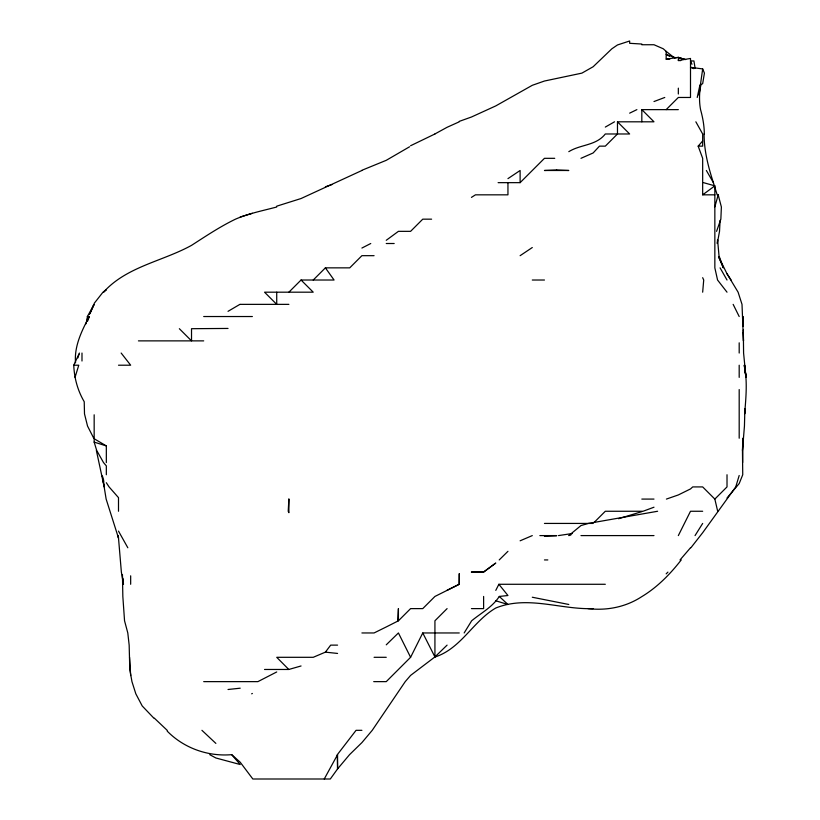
<?xml version="1.0" encoding="UTF-8"?>
<svg xmlns="http://www.w3.org/2000/svg" width="820" height="820" viewBox="0 0 820 820"><rect width="100%" height="100%" fill="white"/><g stroke="black" fill="none" stroke-linecap="round" stroke-linejoin="round"><path stroke-width="1.23" d="M744.878 409.026L744.447 426.062L742.459 450.405L742.746 474.739L739.189 483.564L727.012 498.006M447.095 590.267L459.159 584.281L459.272 573.611L459.272 584.281L434.928 596.447L422.761 608.614L410.594 608.614L398.417 620.791L386.251 626.951L374.074 632.958L361.907 632.958M87.289 321.399L87.361 316.53L94.167 304.363L90.159 313.209M693.822 68.665L690.501 67.312L702.668 68.921C700.926 82.369 697.943 95.899 700.567 109.634C702.771 117.619 704.267 125.675 704.318 133.978M744.765 409.026L744.642 413.895C745.944 397.71 747.625 381.259 744.232 365.207L745.974 377.384L743.586 353.041L743.32 329.917M742.459 450.405L742.869 438.228L742.643 462.572M717.602 239.86L718.996 255.676L723.291 267.853L718.556 256.783M87.689 318.97L87.812 316.53L86.008 323.828M720.093 220.385L719.519 231.342L717.295 243.509L717.51 239.86M397.741 620.791L398.417 608.614L398.417 620.791M702.668 292.186L703.714 280.02L702.668 277.683M698.947 95.038L700.823 85.3L699.87 85.3L697.226 97.467M714.845 206.896L718.187 194.832L717.182 194.832L713.39 182.655L706.368 170.488M739.189 475.477L735.745 486.916L702.668 532.723L690.891 547.77M77.9 357.909L79.017 354.26M75.02 377.384L78.771 365.207L73.759 365.207C74.251 378.051 77.705 390.627 84.224 401.718L84.501 413.895L87.535 426.062L93.746 438.228M716.567 231.342L720.852 219.165L721.385 206.999L718.187 194.832M87.678 320.958L89.318 316.53L87.361 316.53M89.493 314.316L93.798 304.363M73.759 365.207L79.396 353.041M373.715 681.635L386.251 681.635L410.594 657.302L422.761 632.958L459.272 632.958M678.335 535.593L690.501 511.26L702.668 511.26M495.782 590.38L498.878 584.281L605.314 584.281M89.318 316.53C81.754 330.593 74.067 346.481 75.542 362.778M324.248 779L337.563 754.656M464.161 632.958L471.643 620.791C481.237 612.878 492.369 607.159 499.288 596.447L507.949 595.515L498.878 584.281M695.042 535.593L702.668 523.427M301.053 665.973L288.794 669.468L276.719 657.302L313.23 657.302L325.396 652.146L330.685 645.125L337.563 645.125M94.167 303.39L102.982 292.186L106.333 289.655L103.535 292.186C126.454 266.623 162.473 261.385 191.521 245.364C205.851 236.129 220.088 226.597 235.473 219.165C248.614 213.477 263.077 210.637 276.719 206.999M681.236 559.937C670.227 574.072 657.496 587.089 642.101 596.447L641.824 596.611C625.793 607.118 606.8 610.818 587.94 608.614M680.036 559.937L690.501 547.77M714.845 194.832L702.668 194.832L702.668 158.321L698.168 146.144L702.668 140.968M288.886 292.186L301.053 280.02L334.078 280.02L325.396 267.853L313.23 280.02M498.109 182.655L520.116 182.655L544.459 158.321L554.74 158.321M666.168 109.634L678.335 97.467L690.501 97.467L690.501 58.456L678.335 60.526L678.335 57.328L666.168 59.153L666.168 51.373L663.277 48.79L653.991 44.741L641.824 44.741L641.824 44.034L629.647 43.306L629.647 41L617.48 44.956L611.874 48.79L593.147 66.738L581.913 73.123L544.459 81.026L532.293 85.3L495.782 105.903L471.438 117.024L459.272 121.37M447.095 608.614L434.928 620.791L434.928 656.933L410.594 675.403L405.234 681.635L372.239 730.323L361.907 742.612L349.545 754.656L337.563 768.924L330.306 779L252.837 779L240.209 762.221L231.691 754.656C208.003 756.737 183.864 748.147 167.188 731.102M594.008 522.555L605.314 511.26L643.054 511.26L653.991 507.211M717.684 511.26L714.845 499.083L727.012 486.916L727.012 474.739M666.168 573.856L667.921 572.104M499.206 559.937L507.949 551.317M386.251 644.827L398.417 632.958L410.594 657.302M447.084 645.125L434.928 656.933L422.761 632.958M483.615 572.104L495.782 563.053L483.615 571.97L471.438 572.104L483.615 571.97M702.668 194.832L714.845 185.853L714.845 267.853L717.561 280.02L727.012 292.186M386.251 240.291L398.417 231.342L410.594 231.342L422.761 219.165L431.607 219.165M507.949 178.637L520.116 170.488L520.116 182.655M520.116 255.686L532.293 247.527M471.438 197.384L475.467 194.832L507.949 194.832L507.949 182.655M409.58 146.77L386.251 160.32L361.907 170.283M699.87 85.3L702.668 83.64L704.421 73.123L702.668 68.921M228.032 311.333L239.901 304.363M605.314 127.079L614.518 121.811M434.928 133.947L447.095 127.284L459.272 121.811M361.907 248.05L370.753 243.509M434.928 657.045C461.209 648.518 473.017 621.232 495.782 608.02C527.619 595.125 560.665 609.793 593.147 608.614M276.719 671.959L257.9 681.635L203.698 681.635M410.594 145.734L434.928 133.978M251.668 693.812L252.375 693.464M361.907 170.488L301.053 198.532L276.719 206.179M629.647 113.15L636.884 109.634M568.803 151.669C580.662 144.248 595.976 145.837 605.314 133.978L629.647 133.978L617.48 121.811L653.991 121.811L641.824 109.634L678.335 109.634M580.97 158.321L593.147 152.961L599.461 146.144L605.314 146.144L617.48 133.978L617.48 121.811M520.116 540.8L532.293 535.593M653.991 101.547L664.774 97.467M618.587 518.722L641.824 511.639M666.404 499.083L678.335 494.942L690.501 488.935L692.716 486.916L702.668 486.916L714.845 499.083M325.396 186.775L332.038 184.531M571.017 534.845L568.803 535.593L580.97 525.569L588.391 523.427L657.609 511.26M240.209 217.013L252.375 213.292M572.452 533.492L558.492 535.593M228.032 689.497L240.209 688.195M544.459 536.321L556.626 535.726M666.168 59.153L669.817 59.04M228.032 328.441L191.521 328.697L191.521 340.874L179.354 328.697M698.168 146.144L702.668 146.144L702.668 133.978L695.862 121.811M386.251 243.509L394.184 243.509M374.074 255.676L361.907 255.676L349.74 267.853L325.396 267.853M532.293 280.02L544.459 280.02M240.209 304.363L288.886 304.363M203.698 316.53L252.375 316.53M138.426 340.874L203.698 340.874M118.5 365.207L130.667 365.207L121.155 353.041M641.824 499.083L653.991 499.083M544.459 523.427L593.147 523.427M539.857 535.593L556.626 535.593M580.97 535.593L653.991 535.593M544.459 559.937L547.832 559.937M471.438 608.614L483.615 608.614L483.615 596.447M374.074 657.302L386.251 657.302M264.542 669.468L288.794 669.468M361.907 730.323L356.064 730.323L337.563 754.369L337.563 768.924L337.307 754.656M678.335 60.526L680.764 60.608M325.396 652.146L337.563 653.438M568.803 604.483L532.293 597.237M685.633 59.583L678.335 57.533L684.29 59.429M703.509 182.655L714.845 185.853M495.782 600.773L507.949 604.504L499.288 596.447M106.333 445.916L94.167 438.741L94.167 442.113L106.333 445.916L106.333 462.572M678.335 57.328L684.29 59.347M676.121 57.974L666.168 54.427L669.479 56.211M209.735 754.656L215.865 757.977L240.209 764.527L231.691 754.656M666.168 51.363L674.583 58.005M167.188 730.323L154.334 718.146M201.935 730.323L215.865 743.402M301.053 280.02L313.23 292.186L264.542 292.186L276.719 304.363L276.719 292.186M153.852 718.146L142.229 705.979L135.823 693.812L131.958 681.635L129.806 669.468L129.16 645.125L127.797 632.958L124.548 620.791L122.836 596.447L122.446 574.543M718.607 256.783L727.012 273.788L738.102 292.186L742.008 304.363L743.473 340.874L743.33 332.356M727.012 273.788L731.122 280.02M106.333 482.713L109.07 486.916L118.5 497.648L118.5 511.26M127.828 547.77L118.5 531.104M720.083 267.853L727.012 280.02M733.152 304.363L739.189 316.53M691.967 64.278L690.501 60.957L693.925 60.957L695.104 68.255M713.39 182.655C708.265 166.942 704.093 150.603 704.062 133.978M94.167 442.113L96.678 450.405L103.515 462.572L106.333 465.873L106.333 474.739M122.887 578.192L123.482 584.281L121.37 572.104L118.5 538.022L106.139 499.083L102.387 475.959L104.191 486.916L96.35 450.405M118.5 538.022L118.152 535.593L118.5 538.074M103.525 479.608L103.791 482.047M129.56 657.302L130.667 675.567M739.189 342.821L739.189 353.041M739.189 365.207L739.189 377.384M739.189 389.551L739.189 438.228M678.335 88.15L678.335 94.003M641.824 109.634L641.824 121.811M130.667 575.814L130.667 584.281M94.167 414.797L94.167 438.228M81.99 353.041L81.99 361.005M288.886 499.083L288.22 511.26L288.886 512.674L288.886 499.083M556.626 169.996L544.459 170.488L568.803 170.488L556.626 169.996M745.974 377.384L744.601 365.207L745.903 377.384M743.238 326.268L742.981 316.53L743.217 326.268"/></g></svg>
